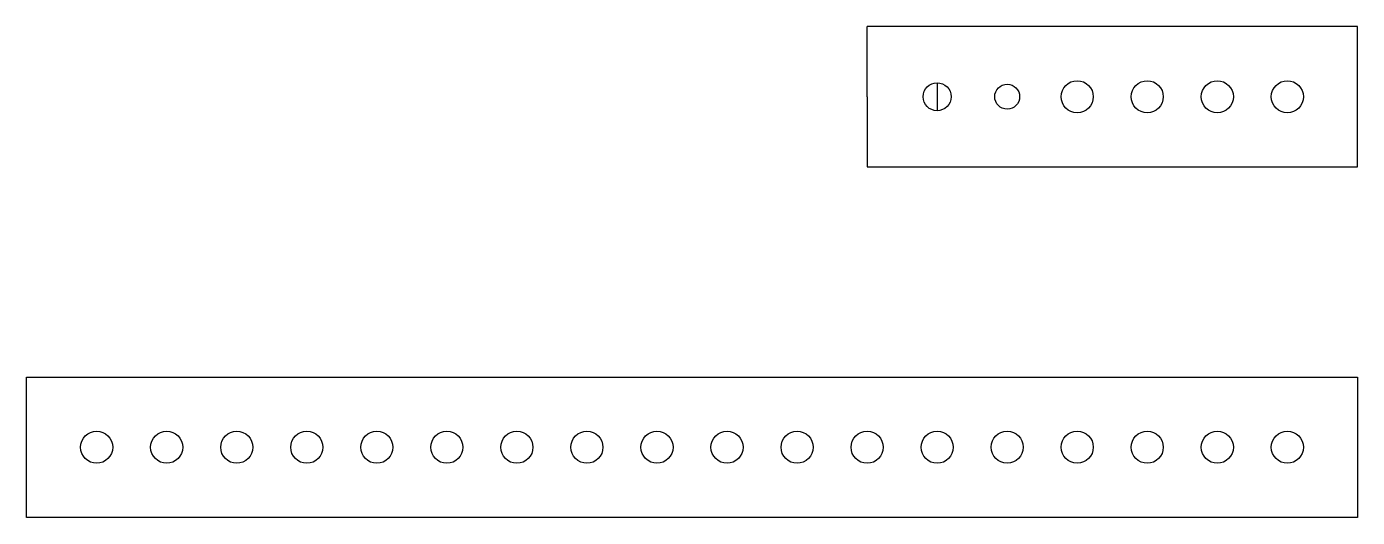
# Model space of a CAD drawing. Header units: millimetres. Extents: x -160 to 30, y -10 to 60.
import ezdxf

# ---------------------------------------------------------------- set-up
doc = ezdxf.new("R2010")
doc.units = ezdxf.units.MM
doc.layers.get('0').update_dxf_attribs({"linetype": 'CONTINUOUS'})

msp = doc.modelspace()

# ---------------------------------------------------------------- linework, layer by layer
for p, q in [((-40, 50), (-40, 60)), ((-30, 60), (-40, 60)), ((30, 60), (-30, 60)), ((30, 40), (30, 60)), ((-30, 52), (-30, 48)), ((-40, 50), (-40, 40)), ((-40, 40), (-30, 40)), ((-30, 40), (30, 40))]:
    msp.add_line(p, q)
msp.add_lwpolyline([(30, -10), (-160, -10), (-160, 10), (30, 10)], close=True)
for centre, radius in [((-30, 50), 2), ((-20, 50), 1.78), ((-10, 50), 2.29), ((0, 50), 2.29), ((10, 50), 2.29), ((20, 50), 2.29), ((-150, 0), 2.29), ((-140, 0), 2.29), ((-130, 0), 2.29), ((-120, 0), 2.29), ((-110, 0), 2.29), ((-100, 0), 2.29), ((-90, 0), 2.29), ((-80, 0), 2.29), ((-70, 0), 2.29), ((-60, 0), 2.29), ((-50, 0), 2.29), ((-40, 0), 2.29), ((-30, 0), 2.29), ((-20, 0.01), 2.29), ((-10, 0.01), 2.29), ((0, 0), 2.29), ((10, 0), 2.29), ((20, 0), 2.29)]:
    msp.add_circle(centre, radius)

doc.saveas('drawing.dxf')
